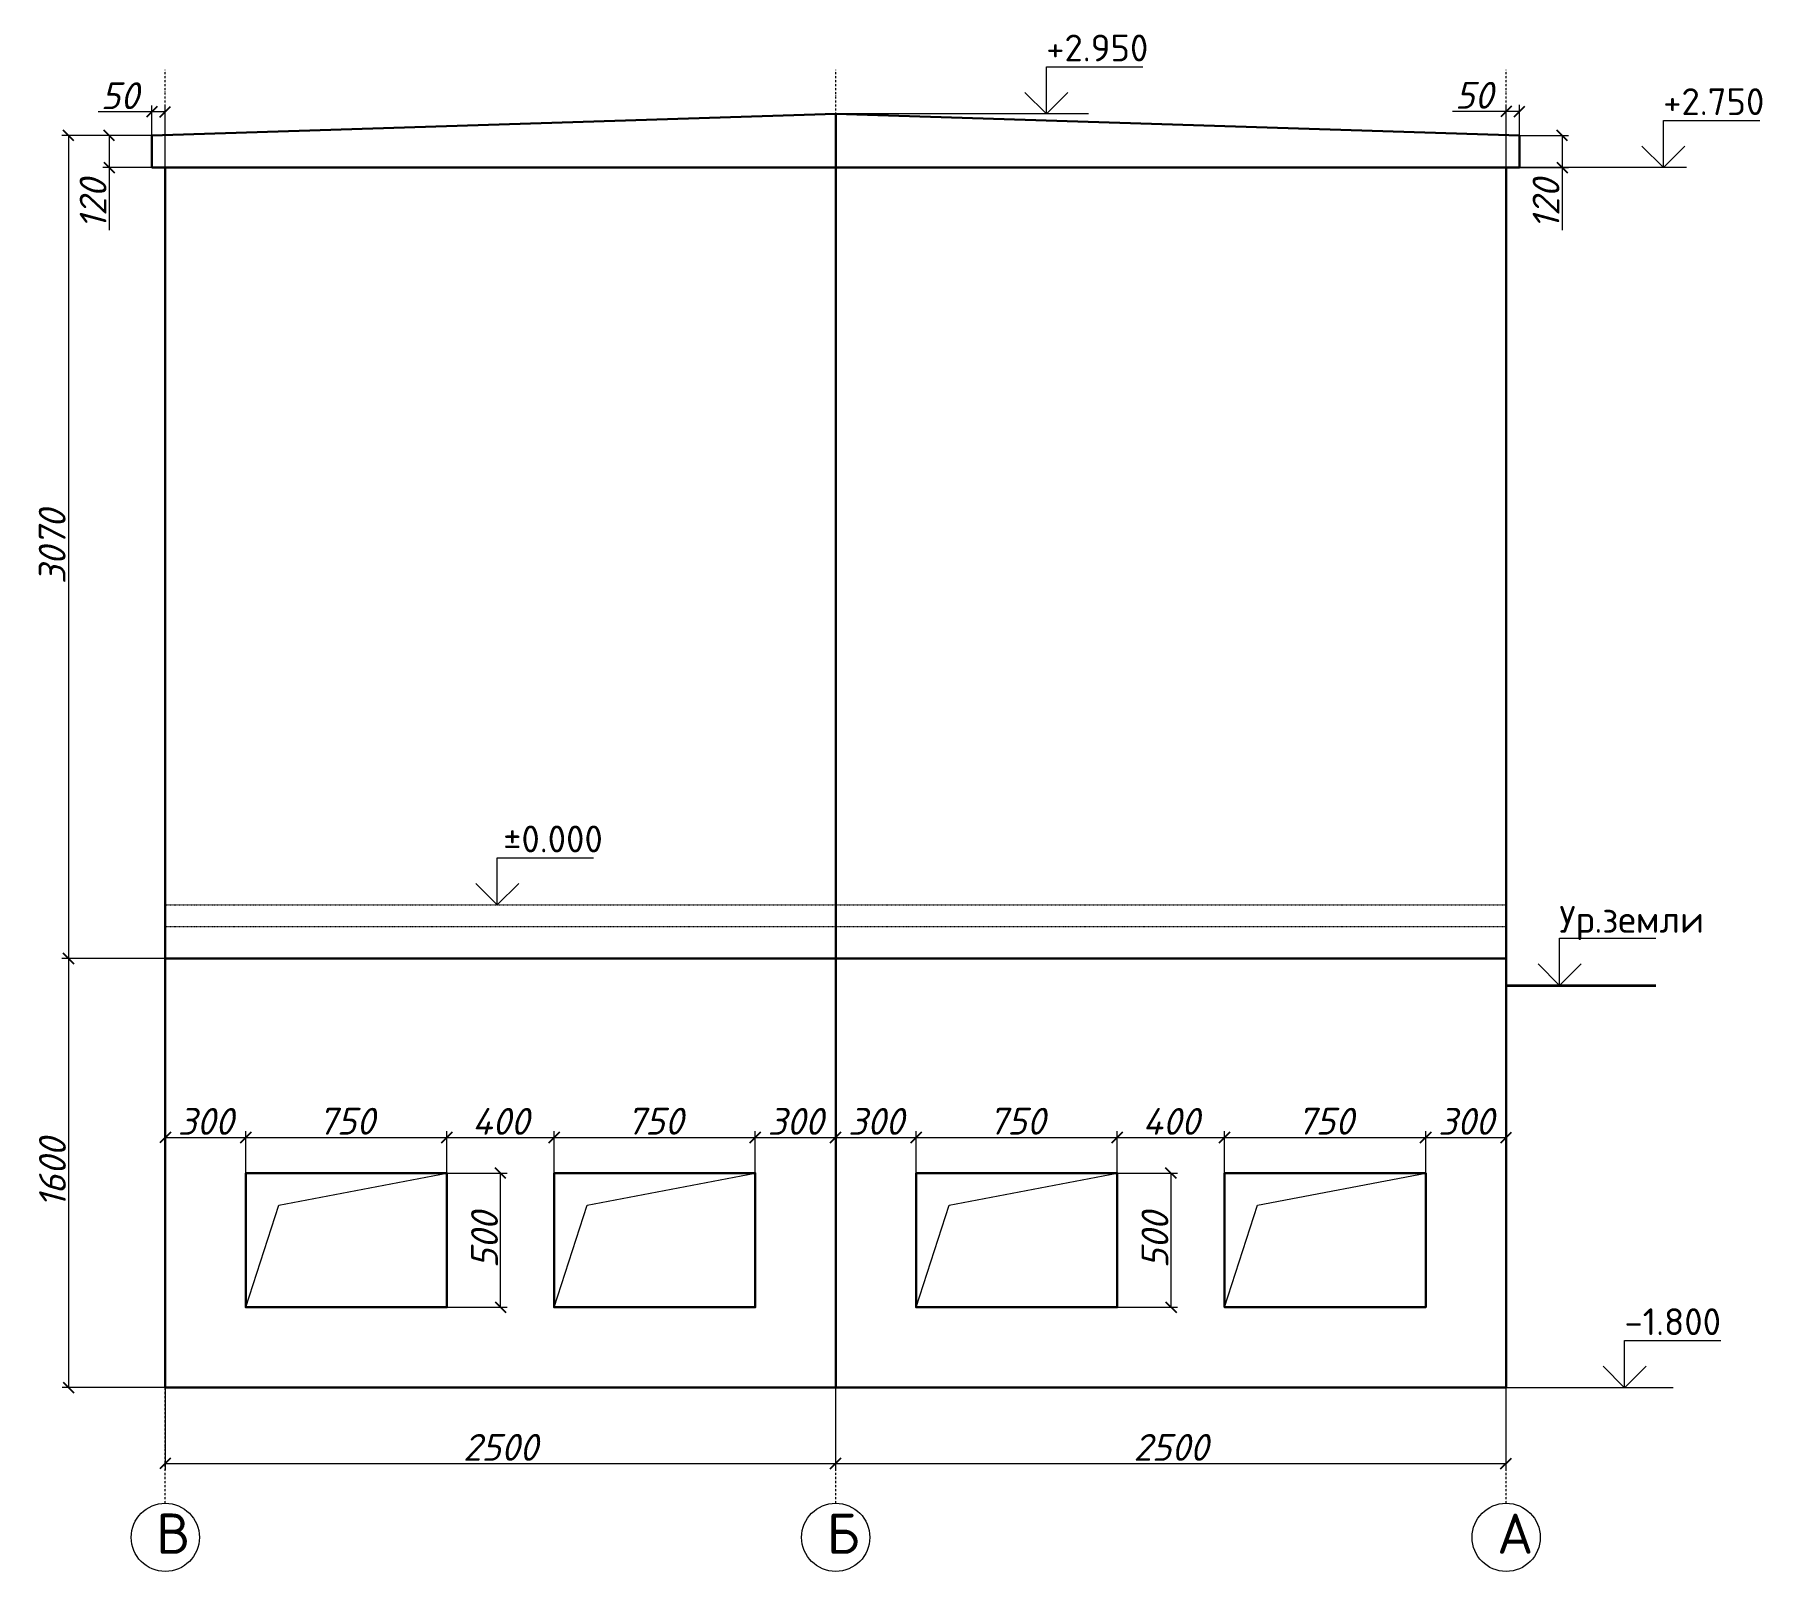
# Model space of a CAD drawing. Header units: millimetres. Extents: x 18305 to 53696, y 2146 to 15344.
# Drawn here: x 47252 to 53696, y 9104 to 14836 of the extents above; entities that cross this region are included whole.
import ezdxf

# ---------------------------------------------------------------- set-up
doc = ezdxf.new("R2010")
doc.units = ezdxf.units.MM
for name, pattern in [('A_HIDDEN1', [0.333334, 0.166667, -0.166667]), ('DASHDOT2', [0.5, 0.25, -0.125, 0, -0.125]), ('Сплошная', [0])]:
    doc.linetypes.add(name, pattern=pattern)
for name, color, linetype in [('Надземный блок', 7, 'Continuous'), ('НОЛЬ', 7, 'Continuous'), ('Системный слой', 7, 'Continuous')]:
    doc.layers.add(name, color=color, linetype=linetype)
doc.styles.add('ГОСТ-100', font='isocpeur.ttf', dxfattribs={"height": 100})
doc.styles.add('ГОСТ-150', font='isocpeur.ttf', dxfattribs={"height": 150})
doc.styles.add('ГОСТ-80', font='isocpeur.ttf', dxfattribs={"height": 80})
doc.styles.add('ИСО курсив', font='isocpeui.ttf')
doc.dimstyles.new('ГОСТ-80', dxfattribs={"dimtxt": 80, "dimasz": 40, "dimexe": 24, "dimexo": 1, "dimgap": 10, "dimtad": 1, "dimdec": 0, "dimtxsty": 'ГОСТ-80', "dimblk": 'OBLIQUE', "dimcen": 2.5, "dimclrd": 251, "dimclre": 251, "dimclrt": 251, "dimadec": 0, "dimazin": 0, "dimtfac": 1, "dimtdec": 0, "dimtmove": 0, "dimatfit": 3, "dimfxl": 250, "dimlwd": 9, "dimlwe": 9, "dimarcsym": 2})

# ---------------------------------------------------------------- blocks, each defined once
blk = doc.blocks.new('_OBLIQUE')
at = {"color": 0, "linetype": 'ByBlock'}
blk.add_line((-0.5, -0.5), (0.5, 0.5), dxfattribs=at)
blk = doc.blocks.new('*D1848')
at = {"color": 251, "linetype": 'Сплошная', "lineweight": 9, "transparency": 16777216}
for p, q in [((47688.8, 14459.5), (47506.6, 14459.5)), ((47688.8, 14339.5), (47506.6, 14339.5))]:
    blk.add_line(p, q, dxfattribs=at)
at = {"color": 251, "linetype": 'Continuous', "lineweight": 9, "transparency": 16777216}
for p, q in [((47530.6, 14459.5), (47530.6, 14339.5)), ((47530.6, 14339.5), (47530.6, 14106.3))]:
    blk.add_line(p, q, dxfattribs=at)
at = {"layer": 'Defpoints', "color": 0, "transparency": 16777216}
for p in [(47689.8, 14459.5), (47530.6, 14339.5), (47689.8, 14339.5)]:
    blk.add_point(p, dxfattribs=at)
at = {"color": 251, "lineweight": 9, "transparency": 16777216, "xscale": 40, "yscale": 40, "zscale": 40}
for p, rotation in [((47530.6, 14459.5), 90), ((47530.6, 14339.5), 270)]:
    blk.add_blockref('_OBLIQUE', p, dxfattribs=dict(at, rotation=rotation))
at = {"color": 7, "lineweight": 40, "transparency": 16777216, "insert": (47470.6, 14202.9), "char_height": 100, "attachment_point": 5, "rotation": 90, "style": 'ИСО курсив'}
blk.add_mtext('120', dxfattribs=at)
blk = doc.blocks.new('*D1849')
at = {"color": 251, "linetype": 'Сплошная', "lineweight": 9, "transparency": 16777216}
for p, q in [((47689.8, 14340.5), (47689.8, 14571.4)), ((47739.8, 14340.5), (47739.8, 14571.4))]:
    blk.add_line(p, q, dxfattribs=at)
at = {"color": 251, "linetype": 'Continuous', "lineweight": 9, "transparency": 16777216}
for p, q in [((47689.8, 14547.4), (47489.9, 14547.4)), ((47739.8, 14547.4), (47689.8, 14547.4))]:
    blk.add_line(p, q, dxfattribs=at)
at = {"layer": 'Defpoints', "color": 0, "transparency": 16777216}
for p in [(47689.8, 14547.4), (47689.8, 14339.5), (47739.8, 14339.5)]:
    blk.add_point(p, dxfattribs=at)
at = {"color": 251, "lineweight": 9, "transparency": 16777216, "xscale": 40, "yscale": 40, "zscale": 40, "rotation": 180}
blk.add_blockref('_OBLIQUE', (47689.8, 14547.4), dxfattribs=at)
at = {"color": 251, "lineweight": 9, "transparency": 16777216, "xscale": 40, "yscale": 40, "zscale": 40}
blk.add_blockref('_OBLIQUE', (47739.8, 14547.4), dxfattribs=at)
at = {"color": 7, "lineweight": 40, "transparency": 16777216, "insert": (47569.8, 14607.4), "char_height": 100, "attachment_point": 5, "style": 'ИСО курсив'}
blk.add_mtext('50', dxfattribs=at)
blk = doc.blocks.new('*D1850')
at = {"color": 251, "linetype": 'Сплошная', "lineweight": 9, "transparency": 16777216}
for p, q in [((52790.8, 14459.5), (52972.5, 14459.5)), ((52790.8, 14339.5), (52972.5, 14339.5))]:
    blk.add_line(p, q, dxfattribs=at)
at = {"color": 251, "linetype": 'Continuous', "lineweight": 9, "transparency": 16777216}
for p, q in [((52948.5, 14459.5), (52948.5, 14339.5)), ((52948.5, 14339.5), (52948.5, 14106.3))]:
    blk.add_line(p, q, dxfattribs=at)
at = {"layer": 'Defpoints', "color": 0, "transparency": 16777216}
for p in [(52789.8, 14459.5), (52789.8, 14339.5), (52948.5, 14339.5)]:
    blk.add_point(p, dxfattribs=at)
at = {"color": 251, "lineweight": 9, "transparency": 16777216, "xscale": 40, "yscale": 40, "zscale": 40}
for p, rotation in [((52948.5, 14459.5), 90), ((52948.5, 14339.5), 270)]:
    blk.add_blockref('_OBLIQUE', p, dxfattribs=dict(at, rotation=rotation))
at = {"color": 7, "lineweight": 40, "transparency": 16777216, "insert": (52888.5, 14202.9), "char_height": 100, "attachment_point": 5, "rotation": 90, "style": 'ИСО курсив'}
blk.add_mtext('120', dxfattribs=at)
blk = doc.blocks.new('*D1851')
at = {"color": 251, "linetype": 'Сплошная', "lineweight": 9, "transparency": 16777216}
for p, q in [((52739.8, 14340.5), (52739.8, 14573.1)), ((52789.8, 14340.5), (52789.8, 14573.1))]:
    blk.add_line(p, q, dxfattribs=at)
at = {"color": 251, "linetype": 'Continuous', "lineweight": 9, "transparency": 16777216}
for p, q in [((52739.8, 14549.1), (52539.9, 14549.1)), ((52789.8, 14549.1), (52739.8, 14549.1))]:
    blk.add_line(p, q, dxfattribs=at)
at = {"layer": 'Defpoints', "color": 0, "transparency": 16777216}
for p in [(52789.8, 14549.1), (52739.8, 14339.5), (52789.8, 14339.5)]:
    blk.add_point(p, dxfattribs=at)
at = {"color": 251, "lineweight": 9, "transparency": 16777216, "xscale": 40, "yscale": 40, "zscale": 40, "rotation": 180}
blk.add_blockref('_OBLIQUE', (52739.8, 14549.1), dxfattribs=at)
at = {"color": 251, "lineweight": 9, "transparency": 16777216, "xscale": 40, "yscale": 40, "zscale": 40}
blk.add_blockref('_OBLIQUE', (52789.8, 14549.1), dxfattribs=at)
at = {"color": 7, "lineweight": 40, "transparency": 16777216, "insert": (52619.8, 14609.1), "char_height": 100, "attachment_point": 5, "style": 'ИСО курсив'}
blk.add_mtext('50', dxfattribs=at)
blk = doc.blocks.new('апкеп')
at = {"color": 7, "lineweight": 30, "ltscale": 25}
blk.add_lwpolyline([(0, 500), (750, 500), (750, 0), (0, 0)], close=True, dxfattribs=at)
at = {"color": 7, "lineweight": 20, "ltscale": 25}
blk.add_lwpolyline([(0, 0), (123, 381.2), (750, 500)], dxfattribs=at)
blk = doc.blocks.new('*U1827')
at = {"color": 7, "lineweight": 18}
blk.add_blockref('апкеп', (-375, -250), dxfattribs=at)
blk = doc.blocks.new('*U1828')
at = {"color": 0, "linetype": 'ByBlock', "lineweight": -2, "transparency": 16777216}
for p in [(0, 0), (1150, 0)]:
    blk.add_blockref('*U1827', p, dxfattribs=at)
blk = doc.blocks.new('*D1978')
at = {"color": 251, "linetype": 'Сплошная', "lineweight": 9, "transparency": 16777216}
for p, q in [((47740, 10565.8), (47740, 10746.1)), ((48039.8, 10590.1), (48039.8, 10746.1))]:
    blk.add_line(p, q, dxfattribs=at)
at = {"color": 251, "linetype": 'Continuous', "lineweight": 9, "transparency": 16777216}
blk.add_line((47740, 10722.1), (48039.8, 10722.1), dxfattribs=at)
at = {"layer": 'Defpoints', "color": 0, "transparency": 16777216}
for p in [(48039.8, 10722.1), (48039.8, 10589.1), (47740, 10564.8)]:
    blk.add_point(p, dxfattribs=at)
at = {"color": 251, "lineweight": 9, "transparency": 16777216, "xscale": 40, "yscale": 40, "zscale": 40, "rotation": 180}
blk.add_blockref('_OBLIQUE', (47740, 10722.1), dxfattribs=at)
at = {"color": 251, "lineweight": 9, "transparency": 16777216, "xscale": 40, "yscale": 40, "zscale": 40}
blk.add_blockref('_OBLIQUE', (48039.8, 10722.1), dxfattribs=at)
at = {"color": 7, "lineweight": 40, "transparency": 16777216, "insert": (47889.9, 10782.1), "char_height": 100, "attachment_point": 5, "style": 'ИСО курсив'}
blk.add_mtext('300', dxfattribs=at)
blk = doc.blocks.new('*D1979')
at = {"color": 251, "linetype": 'Сплошная', "lineweight": 9, "transparency": 16777216}
for p, q in [((48039.8, 10590.1), (48039.8, 10746.1)), ((48789.8, 10590.1), (48789.8, 10746.1))]:
    blk.add_line(p, q, dxfattribs=at)
at = {"color": 251, "linetype": 'Continuous', "lineweight": 9, "transparency": 16777216}
blk.add_line((48039.8, 10722.1), (48789.8, 10722.1), dxfattribs=at)
at = {"layer": 'Defpoints', "color": 0, "transparency": 16777216}
for p in [(48789.8, 10722.1), (48039.8, 10589.1), (48789.8, 10589.1)]:
    blk.add_point(p, dxfattribs=at)
at = {"color": 251, "lineweight": 9, "transparency": 16777216, "xscale": 40, "yscale": 40, "zscale": 40, "rotation": 180}
blk.add_blockref('_OBLIQUE', (48039.8, 10722.1), dxfattribs=at)
at = {"color": 251, "lineweight": 9, "transparency": 16777216, "xscale": 40, "yscale": 40, "zscale": 40}
blk.add_blockref('_OBLIQUE', (48789.8, 10722.1), dxfattribs=at)
at = {"color": 7, "lineweight": 40, "transparency": 16777216, "insert": (48414.8, 10782.8), "char_height": 100, "attachment_point": 5, "style": 'ИСО курсив'}
blk.add_mtext('750', dxfattribs=at)
blk = doc.blocks.new('*D1980')
at = {"color": 251, "linetype": 'Сплошная', "lineweight": 9, "transparency": 16777216}
for p, q in [((48789.8, 10590.1), (48789.8, 10746.1)), ((49189.8, 10590.1), (49189.8, 10746.1))]:
    blk.add_line(p, q, dxfattribs=at)
at = {"color": 251, "linetype": 'Continuous', "lineweight": 9, "transparency": 16777216}
blk.add_line((48789.8, 10722.1), (49189.8, 10722.1), dxfattribs=at)
at = {"layer": 'Defpoints', "color": 0, "transparency": 16777216}
for p in [(49189.8, 10722.1), (48789.8, 10589.1), (49189.8, 10589.1)]:
    blk.add_point(p, dxfattribs=at)
at = {"color": 251, "lineweight": 9, "transparency": 16777216, "xscale": 40, "yscale": 40, "zscale": 40, "rotation": 180}
blk.add_blockref('_OBLIQUE', (48789.8, 10722.1), dxfattribs=at)
at = {"color": 251, "lineweight": 9, "transparency": 16777216, "xscale": 40, "yscale": 40, "zscale": 40}
blk.add_blockref('_OBLIQUE', (49189.8, 10722.1), dxfattribs=at)
at = {"color": 7, "lineweight": 40, "transparency": 16777216, "insert": (48989.8, 10782.1), "char_height": 100, "attachment_point": 5, "style": 'ИСО курсив'}
blk.add_mtext('400', dxfattribs=at)
blk = doc.blocks.new('*D1981')
at = {"color": 251, "linetype": 'Сплошная', "lineweight": 9, "transparency": 16777216}
for p, q in [((48790.8, 10589.1), (49014.2, 10589.1)), ((48790.8, 10089.1), (49014.2, 10089.1))]:
    blk.add_line(p, q, dxfattribs=at)
at = {"color": 251, "linetype": 'Continuous', "lineweight": 9, "transparency": 16777216}
blk.add_line((48990.2, 10089.1), (48990.2, 10589.1), dxfattribs=at)
at = {"layer": 'Defpoints', "color": 0, "transparency": 16777216}
for p in [(48789.8, 10589.1), (48990.2, 10589.1), (48789.8, 10089.1)]:
    blk.add_point(p, dxfattribs=at)
at = {"color": 251, "lineweight": 9, "transparency": 16777216, "xscale": 40, "yscale": 40, "zscale": 40}
for p, rotation in [((48990.2, 10589.1), 90), ((48990.2, 10089.1), 270)]:
    blk.add_blockref('_OBLIQUE', p, dxfattribs=dict(at, rotation=rotation))
at = {"color": 7, "lineweight": 40, "transparency": 16777216, "insert": (48930.2, 10339.1), "char_height": 100, "attachment_point": 5, "rotation": 90, "style": 'ИСО курсив'}
blk.add_mtext('500', dxfattribs=at)
blk = doc.blocks.new('*U1825')
at = {"color": 7, "lineweight": 18}
blk.add_blockref('апкеп', (-375, -250), dxfattribs=at)
blk = doc.blocks.new('*U1826')
at = {"color": 0, "linetype": 'ByBlock', "lineweight": -2, "transparency": 16777216}
for p in [(0, 0), (1150, 0)]:
    blk.add_blockref('*U1825', p, dxfattribs=at)
blk = doc.blocks.new('*D1982')
at = {"color": 251, "linetype": 'Сплошная', "lineweight": 9, "transparency": 16777216}
for p, q in [((50239.5, 10565.8), (50239.5, 10746.1)), ((50539.8, 10590.1), (50539.8, 10746.1))]:
    blk.add_line(p, q, dxfattribs=at)
at = {"color": 251, "linetype": 'Continuous', "lineweight": 9, "transparency": 16777216}
blk.add_line((50239.5, 10722.1), (50539.8, 10722.1), dxfattribs=at)
at = {"layer": 'Defpoints', "color": 0, "transparency": 16777216}
for p in [(50539.8, 10722.1), (50539.8, 10589.1), (50239.5, 10564.8)]:
    blk.add_point(p, dxfattribs=at)
at = {"color": 251, "lineweight": 9, "transparency": 16777216, "xscale": 40, "yscale": 40, "zscale": 40, "rotation": 180}
blk.add_blockref('_OBLIQUE', (50239.5, 10722.1), dxfattribs=at)
at = {"color": 251, "lineweight": 9, "transparency": 16777216, "xscale": 40, "yscale": 40, "zscale": 40}
blk.add_blockref('_OBLIQUE', (50539.8, 10722.1), dxfattribs=at)
at = {"color": 7, "lineweight": 40, "transparency": 16777216, "insert": (50389.6, 10782.1), "char_height": 100, "attachment_point": 5, "style": 'ИСО курсив'}
blk.add_mtext('300', dxfattribs=at)
blk = doc.blocks.new('*D1983')
at = {"color": 251, "linetype": 'Сплошная', "lineweight": 9, "transparency": 16777216}
for p, q in [((50539.8, 10590.1), (50539.8, 10746.1)), ((51289.8, 10590.1), (51289.8, 10746.1))]:
    blk.add_line(p, q, dxfattribs=at)
at = {"color": 251, "linetype": 'Continuous', "lineweight": 9, "transparency": 16777216}
blk.add_line((50539.8, 10722.1), (51289.8, 10722.1), dxfattribs=at)
at = {"layer": 'Defpoints', "color": 0, "transparency": 16777216}
for p in [(51289.8, 10722.1), (50539.8, 10589.1), (51289.8, 10589.1)]:
    blk.add_point(p, dxfattribs=at)
at = {"color": 251, "lineweight": 9, "transparency": 16777216, "xscale": 40, "yscale": 40, "zscale": 40, "rotation": 180}
blk.add_blockref('_OBLIQUE', (50539.8, 10722.1), dxfattribs=at)
at = {"color": 251, "lineweight": 9, "transparency": 16777216, "xscale": 40, "yscale": 40, "zscale": 40}
blk.add_blockref('_OBLIQUE', (51289.8, 10722.1), dxfattribs=at)
at = {"color": 7, "lineweight": 40, "transparency": 16777216, "insert": (50914.8, 10782.8), "char_height": 100, "attachment_point": 5, "style": 'ИСО курсив'}
blk.add_mtext('750', dxfattribs=at)
blk = doc.blocks.new('*D1984')
at = {"color": 251, "linetype": 'Сплошная', "lineweight": 9, "transparency": 16777216}
for p, q in [((51289.8, 10590.1), (51289.8, 10746.1)), ((51689.8, 10590.1), (51689.8, 10746.1))]:
    blk.add_line(p, q, dxfattribs=at)
at = {"color": 251, "linetype": 'Continuous', "lineweight": 9, "transparency": 16777216}
blk.add_line((51289.8, 10722.1), (51689.8, 10722.1), dxfattribs=at)
at = {"layer": 'Defpoints', "color": 0, "transparency": 16777216}
for p in [(51689.8, 10722.1), (51289.8, 10589.1), (51689.8, 10589.1)]:
    blk.add_point(p, dxfattribs=at)
at = {"color": 251, "lineweight": 9, "transparency": 16777216, "xscale": 40, "yscale": 40, "zscale": 40, "rotation": 180}
blk.add_blockref('_OBLIQUE', (51289.8, 10722.1), dxfattribs=at)
at = {"color": 251, "lineweight": 9, "transparency": 16777216, "xscale": 40, "yscale": 40, "zscale": 40}
blk.add_blockref('_OBLIQUE', (51689.8, 10722.1), dxfattribs=at)
at = {"color": 7, "lineweight": 40, "transparency": 16777216, "insert": (51489.8, 10782.1), "char_height": 100, "attachment_point": 5, "style": 'ИСО курсив'}
blk.add_mtext('400', dxfattribs=at)
blk = doc.blocks.new('*D1985')
at = {"color": 251, "linetype": 'Сплошная', "lineweight": 9, "transparency": 16777216}
for p, q in [((51290.8, 10589.1), (51514.1, 10589.1)), ((51290.8, 10089.1), (51514.1, 10089.1))]:
    blk.add_line(p, q, dxfattribs=at)
at = {"color": 251, "linetype": 'Continuous', "lineweight": 9, "transparency": 16777216}
blk.add_line((51490.1, 10089.1), (51490.1, 10589.1), dxfattribs=at)
at = {"layer": 'Defpoints', "color": 0, "transparency": 16777216}
for p in [(51289.8, 10589.1), (51490.1, 10589.1), (51289.8, 10089.1)]:
    blk.add_point(p, dxfattribs=at)
at = {"color": 251, "lineweight": 9, "transparency": 16777216, "xscale": 40, "yscale": 40, "zscale": 40}
for p, rotation in [((51490.1, 10589.1), 90), ((51490.1, 10089.1), 270)]:
    blk.add_blockref('_OBLIQUE', p, dxfattribs=dict(at, rotation=rotation))
at = {"color": 7, "lineweight": 40, "transparency": 16777216, "insert": (51430.1, 10339.1), "char_height": 100, "attachment_point": 5, "rotation": 90, "style": 'ИСО курсив'}
blk.add_mtext('500', dxfattribs=at)
blk = doc.blocks.new('*D1986')
at = {"color": 251, "linetype": 'Сплошная', "lineweight": 9, "transparency": 16777216}
for p, q in [((49189.8, 10590.1), (49189.8, 10746.1)), ((49939.8, 10590.1), (49939.8, 10746.1))]:
    blk.add_line(p, q, dxfattribs=at)
at = {"color": 251, "linetype": 'Continuous', "lineweight": 9, "transparency": 16777216}
blk.add_line((49189.8, 10722.1), (49939.8, 10722.1), dxfattribs=at)
at = {"layer": 'Defpoints', "color": 0, "transparency": 16777216}
for p in [(49939.8, 10722.1), (49189.8, 10589.1), (49939.8, 10589.1)]:
    blk.add_point(p, dxfattribs=at)
at = {"color": 251, "lineweight": 9, "transparency": 16777216, "xscale": 40, "yscale": 40, "zscale": 40, "rotation": 180}
blk.add_blockref('_OBLIQUE', (49189.8, 10722.1), dxfattribs=at)
at = {"color": 251, "lineweight": 9, "transparency": 16777216, "xscale": 40, "yscale": 40, "zscale": 40}
blk.add_blockref('_OBLIQUE', (49939.8, 10722.1), dxfattribs=at)
at = {"color": 7, "lineweight": 40, "transparency": 16777216, "insert": (49564.8, 10782.8), "char_height": 100, "attachment_point": 5, "style": 'ИСО курсив'}
blk.add_mtext('750', dxfattribs=at)
blk = doc.blocks.new('*D1987')
at = {"color": 251, "linetype": 'Сплошная', "lineweight": 9, "transparency": 16777216}
for p, q in [((49939.8, 10590.1), (49939.8, 10746.1)), ((50239.5, 10607.4), (50239.5, 10746.1))]:
    blk.add_line(p, q, dxfattribs=at)
at = {"color": 251, "linetype": 'Continuous', "lineweight": 9, "transparency": 16777216}
blk.add_line((49939.8, 10722.1), (50239.5, 10722.1), dxfattribs=at)
at = {"layer": 'Defpoints', "color": 0, "transparency": 16777216}
for p in [(50239.5, 10722.1), (49939.8, 10589.1), (50239.5, 10606.4)]:
    blk.add_point(p, dxfattribs=at)
at = {"color": 251, "lineweight": 9, "transparency": 16777216, "xscale": 40, "yscale": 40, "zscale": 40, "rotation": 180}
blk.add_blockref('_OBLIQUE', (49939.8, 10722.1), dxfattribs=at)
at = {"color": 251, "lineweight": 9, "transparency": 16777216, "xscale": 40, "yscale": 40, "zscale": 40}
blk.add_blockref('_OBLIQUE', (50239.5, 10722.1), dxfattribs=at)
at = {"color": 7, "lineweight": 40, "transparency": 16777216, "insert": (50089.7, 10782.1), "char_height": 100, "attachment_point": 5, "style": 'ИСО курсив'}
blk.add_mtext('300', dxfattribs=at)
blk = doc.blocks.new('*D1895')
at = {"color": 251, "linetype": 'Сплошная', "lineweight": 9, "transparency": 16777216}
for p, q in [((51689.8, 10590.1), (51689.8, 10746.1)), ((52439.8, 10590.1), (52439.8, 10746.1))]:
    blk.add_line(p, q, dxfattribs=at)
at = {"color": 251, "linetype": 'Continuous', "lineweight": 9, "transparency": 16777216}
blk.add_line((51689.8, 10722.1), (52439.8, 10722.1), dxfattribs=at)
at = {"layer": 'Defpoints', "color": 0, "transparency": 16777216}
for p in [(52439.8, 10722.1), (51689.8, 10589.1), (52439.8, 10589.1)]:
    blk.add_point(p, dxfattribs=at)
at = {"color": 251, "lineweight": 9, "transparency": 16777216, "xscale": 40, "yscale": 40, "zscale": 40, "rotation": 180}
blk.add_blockref('_OBLIQUE', (51689.8, 10722.1), dxfattribs=at)
at = {"color": 251, "lineweight": 9, "transparency": 16777216, "xscale": 40, "yscale": 40, "zscale": 40}
blk.add_blockref('_OBLIQUE', (52439.8, 10722.1), dxfattribs=at)
at = {"color": 7, "lineweight": 40, "transparency": 16777216, "insert": (52064.8, 10782.8), "char_height": 100, "attachment_point": 5, "style": 'ИСО курсив'}
blk.add_mtext('750', dxfattribs=at)
blk = doc.blocks.new('*D1896')
at = {"color": 251, "linetype": 'Сплошная', "lineweight": 9, "transparency": 16777216}
for p, q in [((52439.8, 10565.8), (52439.8, 10746.1)), ((52740, 10590.1), (52740, 10746.1))]:
    blk.add_line(p, q, dxfattribs=at)
at = {"color": 251, "linetype": 'Continuous', "lineweight": 9, "transparency": 16777216}
blk.add_line((52439.8, 10722.1), (52740, 10722.1), dxfattribs=at)
at = {"layer": 'Defpoints', "color": 0, "transparency": 16777216}
for p in [(52740, 10722.1), (52740, 10589.1), (52439.8, 10564.8)]:
    blk.add_point(p, dxfattribs=at)
at = {"color": 251, "lineweight": 9, "transparency": 16777216, "xscale": 40, "yscale": 40, "zscale": 40, "rotation": 180}
blk.add_blockref('_OBLIQUE', (52439.8, 10722.1), dxfattribs=at)
at = {"color": 251, "lineweight": 9, "transparency": 16777216, "xscale": 40, "yscale": 40, "zscale": 40}
blk.add_blockref('_OBLIQUE', (52740, 10722.1), dxfattribs=at)
at = {"color": 7, "lineweight": 40, "transparency": 16777216, "insert": (52589.9, 10782.1), "char_height": 100, "attachment_point": 5, "style": 'ИСО курсив'}
blk.add_mtext('300', dxfattribs=at)
blk = doc.blocks.new('*D1899')
at = {"color": 251, "linetype": 'Сплошная', "lineweight": 9, "transparency": 16777216}
for p, q in [((47688.6, 14459.6), (47354.6, 14459.6)), ((47738.8, 11389.5), (47354.6, 11389.5))]:
    blk.add_line(p, q, dxfattribs=at)
at = {"color": 251, "linetype": 'Continuous', "lineweight": 9, "transparency": 16777216}
blk.add_line((47378.6, 14459.6), (47378.6, 11389.5), dxfattribs=at)
at = {"layer": 'Defpoints', "color": 0, "transparency": 16777216}
for p in [(47689.6, 14459.6), (47378.6, 11389.5), (47739.8, 11389.5)]:
    blk.add_point(p, dxfattribs=at)
at = {"color": 251, "lineweight": 9, "transparency": 16777216, "xscale": 40, "yscale": 40, "zscale": 40}
for p, rotation in [((47378.6, 14459.6), 90), ((47378.6, 11389.5), 270)]:
    blk.add_blockref('_OBLIQUE', p, dxfattribs=dict(at, rotation=rotation))
at = {"color": 7, "lineweight": 40, "transparency": 16777216, "insert": (47318, 12924.6), "char_height": 100, "attachment_point": 5, "rotation": 90, "style": 'ИСО курсив'}
blk.add_mtext('3070', dxfattribs=at)
blk = doc.blocks.new('*D1900')
at = {"color": 251, "linetype": 'Сплошная', "lineweight": 9, "transparency": 16777216}
for p, q in [((47738.8, 11389.5), (47355.1, 11389.5)), ((47738.8, 9789.5), (47355.1, 9789.5))]:
    blk.add_line(p, q, dxfattribs=at)
at = {"color": 251, "linetype": 'Continuous', "lineweight": 9, "transparency": 16777216}
blk.add_line((47379.1, 11389.5), (47379.1, 9789.5), dxfattribs=at)
at = {"layer": 'Defpoints', "color": 0, "transparency": 16777216}
for p in [(47739.8, 11389.5), (47379.1, 9789.5), (47739.8, 9789.5)]:
    blk.add_point(p, dxfattribs=at)
at = {"color": 251, "lineweight": 9, "transparency": 16777216, "xscale": 40, "yscale": 40, "zscale": 40}
for p, rotation in [((47379.1, 11389.5), 90), ((47379.1, 9789.5), 270)]:
    blk.add_blockref('_OBLIQUE', p, dxfattribs=dict(at, rotation=rotation))
at = {"color": 7, "lineweight": 40, "transparency": 16777216, "insert": (47319.1, 10589.5), "char_height": 100, "attachment_point": 5, "rotation": 90, "style": 'ИСО курсив'}
blk.add_mtext('1600', dxfattribs=at)
blk = doc.blocks.new('*D1833')
at = {"color": 251, "linetype": 'Сплошная', "lineweight": 9, "transparency": 16777216}
for p, q in [((47739.5, 9788.5), (47739.5, 9482.4)), ((50239.3, 9788.5), (50239.3, 9482.4))]:
    blk.add_line(p, q, dxfattribs=at)
at = {"color": 251, "linetype": 'Continuous', "lineweight": 9, "transparency": 16777216}
blk.add_line((47739.5, 9506.4), (50239.3, 9506.4), dxfattribs=at)
at = {"layer": 'Defpoints', "color": 0, "transparency": 16777216}
for p in [(47739.5, 9789.5), (50239.3, 9789.5), (50239.3, 9506.4)]:
    blk.add_point(p, dxfattribs=at)
at = {"color": 251, "lineweight": 9, "transparency": 16777216, "xscale": 40, "yscale": 40, "zscale": 40, "rotation": 180}
blk.add_blockref('_OBLIQUE', (47739.5, 9506.4), dxfattribs=at)
at = {"color": 251, "lineweight": 9, "transparency": 16777216, "xscale": 40, "yscale": 40, "zscale": 40}
blk.add_blockref('_OBLIQUE', (50239.3, 9506.4), dxfattribs=at)
at = {"color": 7, "lineweight": 40, "transparency": 16777216, "insert": (48989.4, 9566.4), "char_height": 100, "attachment_point": 5, "style": 'ИСО курсив'}
blk.add_mtext('2500', dxfattribs=at)
blk = doc.blocks.new('*D1834')
at = {"color": 251, "linetype": 'Сплошная', "lineweight": 9, "transparency": 16777216}
for p, q in [((50239.4, 9788.4), (50239.4, 9482.3)), ((52739.2, 9788.4), (52739.2, 9482.3))]:
    blk.add_line(p, q, dxfattribs=at)
at = {"color": 251, "linetype": 'Continuous', "lineweight": 9, "transparency": 16777216}
blk.add_line((50239.4, 9506.3), (52739.2, 9506.3), dxfattribs=at)
at = {"layer": 'Defpoints', "color": 0, "transparency": 16777216}
for p in [(50239.4, 9789.4), (52739.2, 9789.4), (52739.2, 9506.3)]:
    blk.add_point(p, dxfattribs=at)
at = {"color": 251, "lineweight": 9, "transparency": 16777216, "xscale": 40, "yscale": 40, "zscale": 40, "rotation": 180}
blk.add_blockref('_OBLIQUE', (50239.4, 9506.3), dxfattribs=at)
at = {"color": 251, "lineweight": 9, "transparency": 16777216, "xscale": 40, "yscale": 40, "zscale": 40}
blk.add_blockref('_OBLIQUE', (52739.2, 9506.3), dxfattribs=at)
at = {"color": 7, "lineweight": 40, "transparency": 16777216, "insert": (51489.3, 9566.3), "char_height": 100, "attachment_point": 5, "style": 'ИСО курсив'}
blk.add_mtext('2500', dxfattribs=at)

msp = doc.modelspace()

# ---------------------------------------------------------------- linework, layer by layer
at = {"color": 46, "lineweight": 20}
for p, q in [((50945.4, 14619.5), (51025.4, 14539.5)), ((53246.2, 14419.2), (53326.2, 14339.2)), ((48897.7, 11669.4), (48977.7, 11589.4)), ((52859, 11369.5), (52939, 11289.5)), ((53101.6, 9869), (53181.6, 9789))]:
    msp.add_line(p, q, dxfattribs=at)
for p, q in [((47739.5, 11589.5), (47739.5, 11389.5)), ((47739.5, 11389.5), (47739.5, 11509.5))]:
    msp.add_line(p, q)
at = {"color": 7, "lineweight": 30}
msp.add_line((47739.8, 11389.5), (52739.8, 11389.5), dxfattribs=at)
at = {"color": 46, "lineweight": 20}
for points in [[(51105.4, 14619.5), (51025.4, 14539.5), (51025.4, 14699.5), (51025.4, 14715.5), (51384.5, 14715.5)], [(53406.2, 14419.2), (53326.2, 14339.2), (53326.2, 14499.2), (53326.2, 14515.2), (53685.3, 14515.2)], [(49057.7, 11669.4), (48977.7, 11589.4), (48977.7, 11749.4), (48977.7, 11765.5), (49336.8, 11765.5)], [(53019, 11369.5), (52939, 11289.5), (52939, 11449.5), (52939, 11465.5), (53298.1, 11465.5)], [(53261.6, 9869), (53181.6, 9789), (53181.6, 9949), (53181.6, 9965), (53540.7, 9965)]]:
    msp.add_lwpolyline(points, dxfattribs=at)
at = {"color": 7, "lineweight": 20}
for points in [[(51182.1, 14539.5), (50239.5, 14539.5)], [(53412, 14339.2), (52789.5, 14339.2)], [(53362.2, 9789), (52739.8, 9789)]]:
    msp.add_lwpolyline(points, dxfattribs=at)
at = {"color": 251, "lineweight": 35}
msp.add_lwpolyline([(52739.5, 11289.5), (53297.5, 11289.5)], dxfattribs=at)
at = {"layer": 'Надземный блок', "color": 7, "lineweight": 30}
for p, q in [((47689.8, 14459.5), (50239.8, 14539.5)), ((50239.8, 14539.5), (52789.8, 14459.5)), ((50239.8, 9789.5), (50239.8, 14539.5)), ((47689.8, 14339.5), (47689.8, 14459.5)), ((52789.8, 14339.5), (52789.8, 14459.5)), ((47689.8, 14339.5), (52789.8, 14339.5)), ((47739.8, 9789.5), (47739.8, 14339.5)), ((52739.8, 9789.5), (52739.8, 14339.5)), ((47739.8, 9789.5), (52739.8, 9789.5))]:
    msp.add_line(p, q, dxfattribs=at)
at = {"layer": 'НОЛЬ', "color": 44, "linetype": 'DASHDOT2', "lineweight": 20, "ltscale": 30}
for p, q in [((47739.8, 9357.7), (47739.8, 14703.8)), ((50239.8, 9357.9), (50239.8, 14704)), ((52739.8, 9357.7), (52739.8, 14703.8))]:
    msp.add_line(p, q, dxfattribs=at)
at = {"layer": 'НОЛЬ', "color": 44, "linetype": 'Continuous', "lineweight": 20, "ltscale": 30}
for centre in [(47739.8, 9230.7), (50239.8, 9230.8), (52739.8, 9230.7)]:
    msp.add_circle(centre, 127.1, dxfattribs=at)
at = {"layer": 'Системный слой', "color": 7, "linetype": 'A_HIDDEN1', "lineweight": 18, "ltscale": 5}
for p, q in [((47739.8, 11589.5), (52739.8, 11589.5)), ((47739.8, 11509.5), (52739.8, 11509.5))]:
    msp.add_line(p, q, dxfattribs=at)

# ---------------------------------------------------------------- block references
at = {"color": 7, "lineweight": 18}
for name, p in [('*U1828', (48414.8, 10339.1)), ('*U1826', (50914.8, 10339.1))]:
    msp.add_blockref(name, p, dxfattribs=at)

# ---------------------------------------------------------------- texts
at = {"color": 46, "lineweight": 30, "char_height": 100, "attachment_point": 1, "style": 'ГОСТ-100'}
for s, insert in [('+2.950', (51024.7, 14835.6)), ('+2.750', (53325.5, 14635.3)), ('%%P0.000', (48999.7, 11885.5)), ('Ур.земли', (52938.3, 11585.6)), ('-1.800', (53180.9, 10085.1))]:
    msp.add_mtext_dynamic_manual_height_columns(s, width=260.014, gutter_width=600, heights=[0], dxfattribs=dict(at, insert=insert))
at = {"color": 44, "lineweight": 20, "ltscale": 2, "char_height": 150, "attachment_point": 1, "style": 'ГОСТ-150'}
for s, insert in [('В', (47706.3, 9319.7)), ('Б', (50206.3, 9319.8)), ('А', (52706.3, 9319.7))]:
    msp.add_mtext_dynamic_manual_height_columns(s, width=681.076, gutter_width=350, heights=[0], dxfattribs=dict(at, insert=insert))

# ---------------------------------------------------------------- dimensions: what is measured, and where the dimension line sits
at = {"color": 7, "lineweight": 40}
dim = msp.add_aligned_dim(p1=(47739.8, 14339.5), p2=(47689.8, 14339.5), distance=-207.9, dimstyle='ГОСТ-80', override={"dimtxt": 100, "dimtxsty": 'ИСО курсив', "dimclrt": 7}, dxfattribs=at)
dim.commit()
dim.dimension.update_dxf_attribs({"geometry": '*D1849', "text_midpoint": (47569.8, 14607.4)})
dim = msp.add_linear_dim(base=(52789.8, 14549.1), p1=(52739.8, 14339.5), p2=(52789.8, 14339.5), angle=0, dimstyle='ГОСТ-80', override={"dimtxt": 100, "dimtxsty": 'ИСО курсив', "dimclrt": 7}, dxfattribs=at)
dim.commit()
dim.dimension.update_dxf_attribs({"geometry": '*D1851', "text_midpoint": (52619.8, 14549.1), "dimtype": 161})
for base, p1, p2, picture, middle in [((47378.6, 11389.5), (47689.6, 14459.6), (47739.8, 11389.5), '*D1899', (47318, 12924.6)), ((47530.6, 14339.5), (47689.8, 14459.5), (47689.8, 14339.5), '*D1848', (47470.6, 14202.9)), ((52948.5, 14339.5), (52789.8, 14459.5), (52789.8, 14339.5), '*D1850', (52888.5, 14202.9)), ((47379.1, 9789.5), (47739.8, 11389.5), (47739.8, 9789.5), '*D1900', (47319.1, 10589.5)), ((48990.2, 10589.1), (48789.8, 10089.1), (48789.8, 10589.1), '*D1981', (48930.2, 10339.1)), ((51490.1, 10589.1), (51289.8, 10089.1), (51289.8, 10589.1), '*D1985', (51430.1, 10339.1))]:
    dim = msp.add_linear_dim(base=base, p1=p1, p2=p2, angle=90, dimstyle='ГОСТ-80', override={"dimtxt": 100, "dimtxsty": 'ИСО курсив', "dimclrt": 7}, dxfattribs=at)
    dim.commit()
    dim.dimension.update_dxf_attribs({"geometry": picture, "text_midpoint": middle})
for base, p1, p2, picture, middle in [((48039.8, 10722.1), (47740, 10564.8), (48039.8, 10589.1), '*D1978', (47889.9, 10782.1)), ((48789.8, 10722.1), (48039.8, 10589.1), (48789.8, 10589.1), '*D1979', (48414.8, 10782.8)), ((49189.8, 10722.1), (48789.8, 10589.1), (49189.8, 10589.1), '*D1980', (48989.8, 10782.1)), ((49939.8, 10722.1), (49189.8, 10589.1), (49939.8, 10589.1), '*D1986', (49564.8, 10782.8)), ((50239.5, 10722.1), (49939.8, 10589.1), (50239.5, 10606.4), '*D1987', (50089.7, 10782.1)), ((50539.8, 10722.1), (50239.5, 10564.8), (50539.8, 10589.1), '*D1982', (50389.6, 10782.1)), ((51289.8, 10722.1), (50539.8, 10589.1), (51289.8, 10589.1), '*D1983', (50914.8, 10782.8)), ((51689.8, 10722.1), (51289.8, 10589.1), (51689.8, 10589.1), '*D1984', (51489.8, 10782.1)), ((52439.8, 10722.1), (51689.8, 10589.1), (52439.8, 10589.1), '*D1895', (52064.8, 10782.8)), ((52740, 10722.1), (52439.8, 10564.8), (52740, 10589.1), '*D1896', (52589.9, 10782.1)), ((50239.3, 9506.4), (47739.5, 9789.5), (50239.3, 9789.5), '*D1833', (48989.4, 9566.4)), ((52739.2, 9506.3), (50239.4, 9789.4), (52739.2, 9789.4), '*D1834', (51489.3, 9566.3))]:
    dim = msp.add_linear_dim(base=base, p1=p1, p2=p2, dimstyle='ГОСТ-80', override={"dimtxt": 100, "dimtxsty": 'ИСО курсив', "dimclrt": 7}, dxfattribs=at)
    dim.commit()
    dim.dimension.update_dxf_attribs({"geometry": picture, "text_midpoint": middle})

doc.saveas('drawing.dxf')
